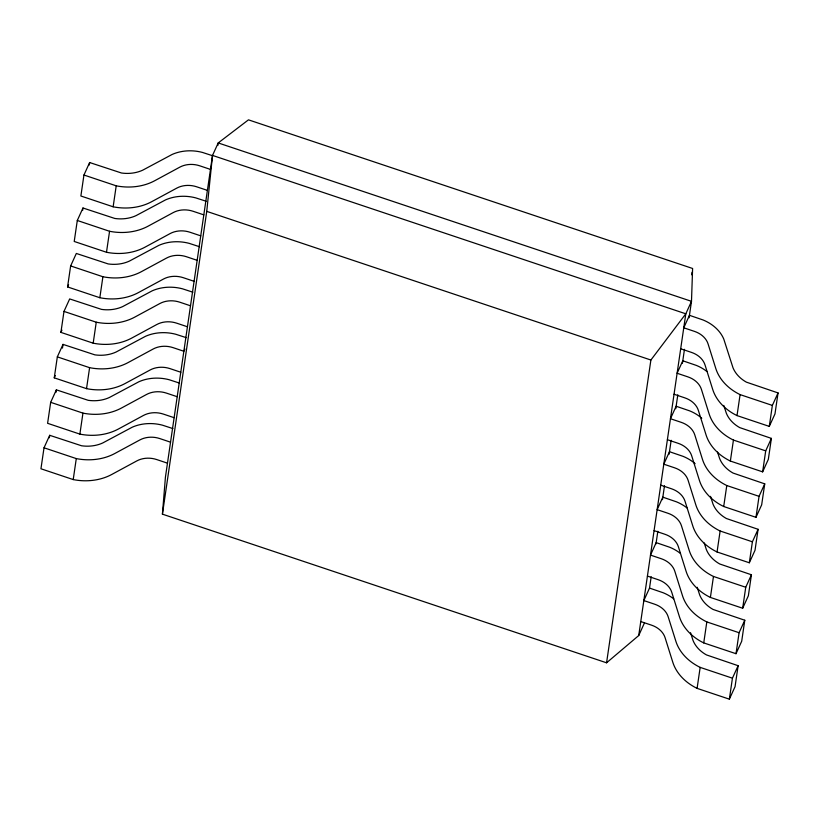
<?xml version="1.0" encoding="UTF-8"?>
<svg xmlns="http://www.w3.org/2000/svg" width="819" height="819" viewBox="0 0 819 819"><rect width="100%" height="100%" fill="white"/><g stroke="black" fill="none" stroke-linecap="round" stroke-linejoin="round"><path stroke-width="1.23" d="M644.399 623.064L638.718 635.544L606.572 662.806L162.418 514.158L165.428 477.149L212.52 155.415L218.212 142.936L248.464 119.84L692.608 268.478L691.492 301.331L689.086 317.782M162.418 514.158L206.746 211.374L212.52 155.415L685.81 313.81L638.718 635.544M172.911 428.583L162.479 425.184A38.575 30.344 8.3 0 0 132.217 427.211L102.733 442.966A32.453 25.532 8.3 0 1 81.552 445.771L49.713 435.309L44.021 447.788L40.95 468.775L73.219 479.576A49.642 39.056 8.3 0 0 111.773 474.457L136.845 460.892A21.376 16.82 8.3 0 1 156.716 459.561L167.475 463.165M179.566 383.118L169.134 379.719A38.575 30.344 8.3 0 0 138.882 381.756L109.388 397.502A32.453 25.532 8.3 0 1 88.206 400.317L56.368 389.844L50.676 402.324L47.604 423.31L79.873 434.111A49.642 39.056 8.3 0 0 118.427 429.002L143.499 415.428A21.376 16.82 8.3 0 1 163.38 414.097L174.13 417.7M180.784 372.236L170.035 368.632A21.376 16.82 8.3 0 0 150.153 369.973L125.082 383.538A49.642 39.056 8.3 0 1 86.527 388.646L54.259 377.846L57.33 356.869L63.022 344.379L94.861 354.852A32.453 25.532 8.3 0 0 116.042 352.047L145.536 336.292A38.575 30.344 8.3 0 1 175.788 334.265L186.22 337.653M187.438 326.771L176.689 323.177A21.376 16.82 8.3 0 0 156.808 324.508L131.736 338.073A49.642 39.056 8.3 0 1 93.182 343.181L60.913 332.381L63.984 311.404L69.676 298.925L101.515 309.387A32.453 25.532 8.3 0 0 122.696 306.582L152.191 290.827A38.575 30.344 8.3 0 1 182.442 288.8L192.874 292.199M194.093 281.316L183.343 277.713A21.376 16.82 8.3 0 0 163.462 279.044L138.391 292.608A49.642 39.056 8.3 0 1 99.836 297.727L67.567 286.926L70.639 265.94L76.331 253.46L108.169 263.933A32.453 25.532 8.3 0 0 129.351 261.118L158.845 245.372A38.575 30.344 8.3 0 1 189.097 243.335L199.529 246.734M206.183 201.269L195.751 197.881A38.575 30.344 8.3 0 0 165.499 199.908L136.005 215.653A32.453 25.532 8.3 0 1 114.824 218.468L82.985 207.995L77.293 220.475L74.222 241.462L106.49 252.262A49.642 39.056 8.3 0 0 145.045 247.154L170.117 233.579A21.376 16.82 8.3 0 1 189.998 232.248L200.747 235.852M212.838 155.815L202.406 152.416A38.575 30.344 8.3 0 0 172.154 154.443L142.67 170.198A32.453 25.532 8.3 0 1 121.478 173.004L89.64 162.531L83.947 175.02L80.876 195.997L113.145 206.797A49.642 39.056 8.3 0 0 151.699 201.689L176.771 188.124A21.376 16.82 8.3 0 1 196.652 186.793L207.402 190.387M49.345 437.776L49.713 435.309M55.999 392.311L56.368 389.844M62.479 348.085L63.022 344.379M82.627 210.463L82.985 207.995M89.281 165.008L89.64 162.531M73.219 479.576L76.29 458.589A49.642 39.056 8.3 0 0 114.844 453.48L139.916 439.916A21.376 16.82 8.3 0 1 159.797 438.574L170.547 442.178M79.873 434.111L82.944 413.124A49.642 39.056 8.3 0 0 121.499 408.016L146.57 394.451A21.376 16.82 8.3 0 1 166.452 393.12L177.201 396.713M86.527 388.646L89.599 367.67A49.642 39.056 8.3 0 0 128.153 362.551L153.225 348.986A21.376 16.82 8.3 0 1 173.106 347.655L183.855 351.259L184.889 348.986M93.182 343.181L96.253 322.205A49.642 39.056 8.3 0 0 134.807 317.096L159.879 303.521A21.376 16.82 8.3 0 1 179.76 302.191L190.51 305.794M99.836 297.727L102.907 276.74A49.642 39.056 8.3 0 0 141.462 271.632L166.533 258.067A21.376 16.82 8.3 0 1 186.415 256.726L197.164 260.329M106.49 252.262L109.562 231.275A49.642 39.056 8.3 0 0 148.116 226.167L173.188 212.602A21.376 16.82 8.3 0 1 193.069 211.271L203.818 214.865M113.145 206.797L116.216 185.821A49.642 39.056 8.3 0 0 154.771 180.702L179.842 167.137A21.376 16.82 8.3 0 1 199.723 165.807L210.473 169.41M217.844 145.465L218.212 142.936L691.492 301.331L685.81 313.81L650.89 360.022L606.572 662.806M691.686 274.785L692.055 272.266M640.765 621.56L651.514 625.153A21.376 16.82 8.3 0 1 665.079 637.673L672.788 662.213A49.642 39.056 8.3 0 0 697.092 688.369L729.36 699.16L732.432 678.183L700.163 667.383A49.642 39.056 8.3 0 1 675.859 641.236L668.15 616.697A21.376 16.82 8.3 0 0 654.586 604.176L643.836 600.573L649.518 588.093L651.187 576.719M655.988 543.877L657.841 531.244M662.469 499.662L664.496 485.769M669.123 454.187L671.16 440.284M675.777 408.712L677.815 394.809M682.432 363.247L684.469 349.334M697.092 688.369L700.163 667.383M697.184 587.264L699.723 595.075A32.453 25.532 8.3 0 0 713.083 609.449L744.778 620.239L741.707 641.216L736.015 653.705L703.746 642.905L706.817 621.918A49.642 39.056 8.3 0 1 682.514 595.771L674.805 571.232A21.376 16.82 8.3 0 0 661.24 558.712L650.491 555.108L656.173 542.628L669.86 547.307A38.575 30.344 8.3 0 1 680.313 553.368M704.207 542.977L706.377 549.61A32.453 25.532 8.3 0 0 719.737 563.984L751.433 574.774L748.361 595.761L742.669 608.241L710.401 597.44L713.472 576.463A49.642 39.056 8.3 0 1 689.168 550.307L681.459 525.767A21.376 16.82 8.3 0 0 667.894 513.247L657.145 509.653L662.827 497.164L676.514 501.842A38.575 30.344 8.3 0 1 686.967 507.903M710.493 496.345L713.032 504.146A32.453 25.532 8.3 0 0 726.392 518.519L758.087 529.309L755.016 550.296L749.324 562.776L717.055 551.975L720.126 530.999A49.642 39.056 8.3 0 1 695.822 504.852L688.114 480.313A21.376 16.82 8.3 0 0 674.549 467.792L663.799 464.189L669.481 451.709L683.169 456.378A38.575 30.344 8.3 0 1 695.116 463.697M717.516 452.057L719.686 458.691A32.453 25.532 8.3 0 0 733.046 473.054L764.741 483.855L761.67 504.832L755.978 517.321L723.709 506.521L726.781 485.534A49.642 39.056 8.3 0 1 702.477 459.387L694.768 434.848A21.376 16.82 8.3 0 0 681.203 422.328L670.454 418.724L676.136 406.244L689.823 410.923A38.575 30.344 8.3 0 1 701.77 418.233M723.801 405.415L726.34 413.226A32.453 25.532 8.3 0 0 739.7 427.6L771.396 438.39L768.324 459.367L762.632 471.857L730.364 461.056L733.435 440.069A49.642 39.056 8.3 0 1 709.131 413.923L701.422 389.383A21.376 16.82 8.3 0 0 687.858 376.863L677.108 373.259L682.79 360.78L696.478 365.458A38.575 30.344 8.3 0 1 706.93 371.519M737.018 415.591L740.089 394.615A49.642 39.056 8.3 0 1 715.786 368.468L708.077 343.929A21.376 16.82 8.3 0 0 694.512 331.398L683.763 327.805L689.444 315.315L703.132 319.994A38.575 30.344 8.3 0 1 723.771 339.056L732.995 367.762A32.453 25.532 8.3 0 0 746.355 382.135L778.05 392.925L774.979 413.912L769.287 426.392L737.018 415.591A49.642 39.056 8.3 0 1 712.714 389.445L705.005 364.905A21.376 16.82 8.3 0 0 691.441 352.385L680.691 348.781M736.015 653.705L739.086 632.718L744.778 620.239M742.669 608.241L745.74 587.254L751.433 574.774M749.324 562.776L752.395 541.799L758.087 529.309M755.978 517.321L759.049 496.334L764.741 483.855M762.632 471.857L765.704 450.87L771.396 438.39M769.287 426.392L772.358 405.415L778.05 392.925M690.53 632.729L693.069 640.54A32.453 25.532 8.3 0 0 706.428 654.903L738.124 665.704L735.053 686.68L729.36 699.16M67.567 286.926L68.601 284.654M60.913 332.381L61.947 330.118M54.259 377.846L55.293 375.573M732.432 678.183L738.124 665.704M206.746 211.374L650.89 360.022M83.947 175.02L116.216 185.821M740.089 394.615L772.358 405.415M674.037 394.246L684.786 397.85A21.376 16.82 8.3 0 1 698.351 410.37L706.06 434.909A49.642 39.056 8.3 0 0 730.364 461.056M77.293 220.475L109.562 231.275M733.435 440.069L765.704 450.87M667.383 439.711L678.132 443.304A21.376 16.82 8.3 0 1 691.697 455.835L699.406 480.374A49.642 39.056 8.3 0 0 723.709 506.521M70.639 265.94L102.907 276.74M726.781 485.534L759.049 496.334M660.728 485.165L671.478 488.769A21.376 16.82 8.3 0 1 685.042 501.289L692.751 525.829A49.642 39.056 8.3 0 0 717.055 551.975M63.984 311.404L96.253 322.205M720.126 530.999L752.395 541.799M654.074 530.63L664.823 534.234A21.376 16.82 8.3 0 1 678.388 546.754L686.097 571.293A49.642 39.056 8.3 0 0 710.401 597.44M57.33 356.869L89.599 367.67M713.472 576.463L745.74 587.254M647.419 576.095L658.169 579.698A21.376 16.82 8.3 0 1 671.734 592.219L679.442 616.758A49.642 39.056 8.3 0 0 703.746 642.905M649.518 588.093L663.206 592.761A38.575 30.344 8.3 0 1 673.658 598.832M50.676 402.324L82.944 413.124M706.817 621.918L739.086 632.718M44.021 447.788L76.29 458.589"/></g></svg>
